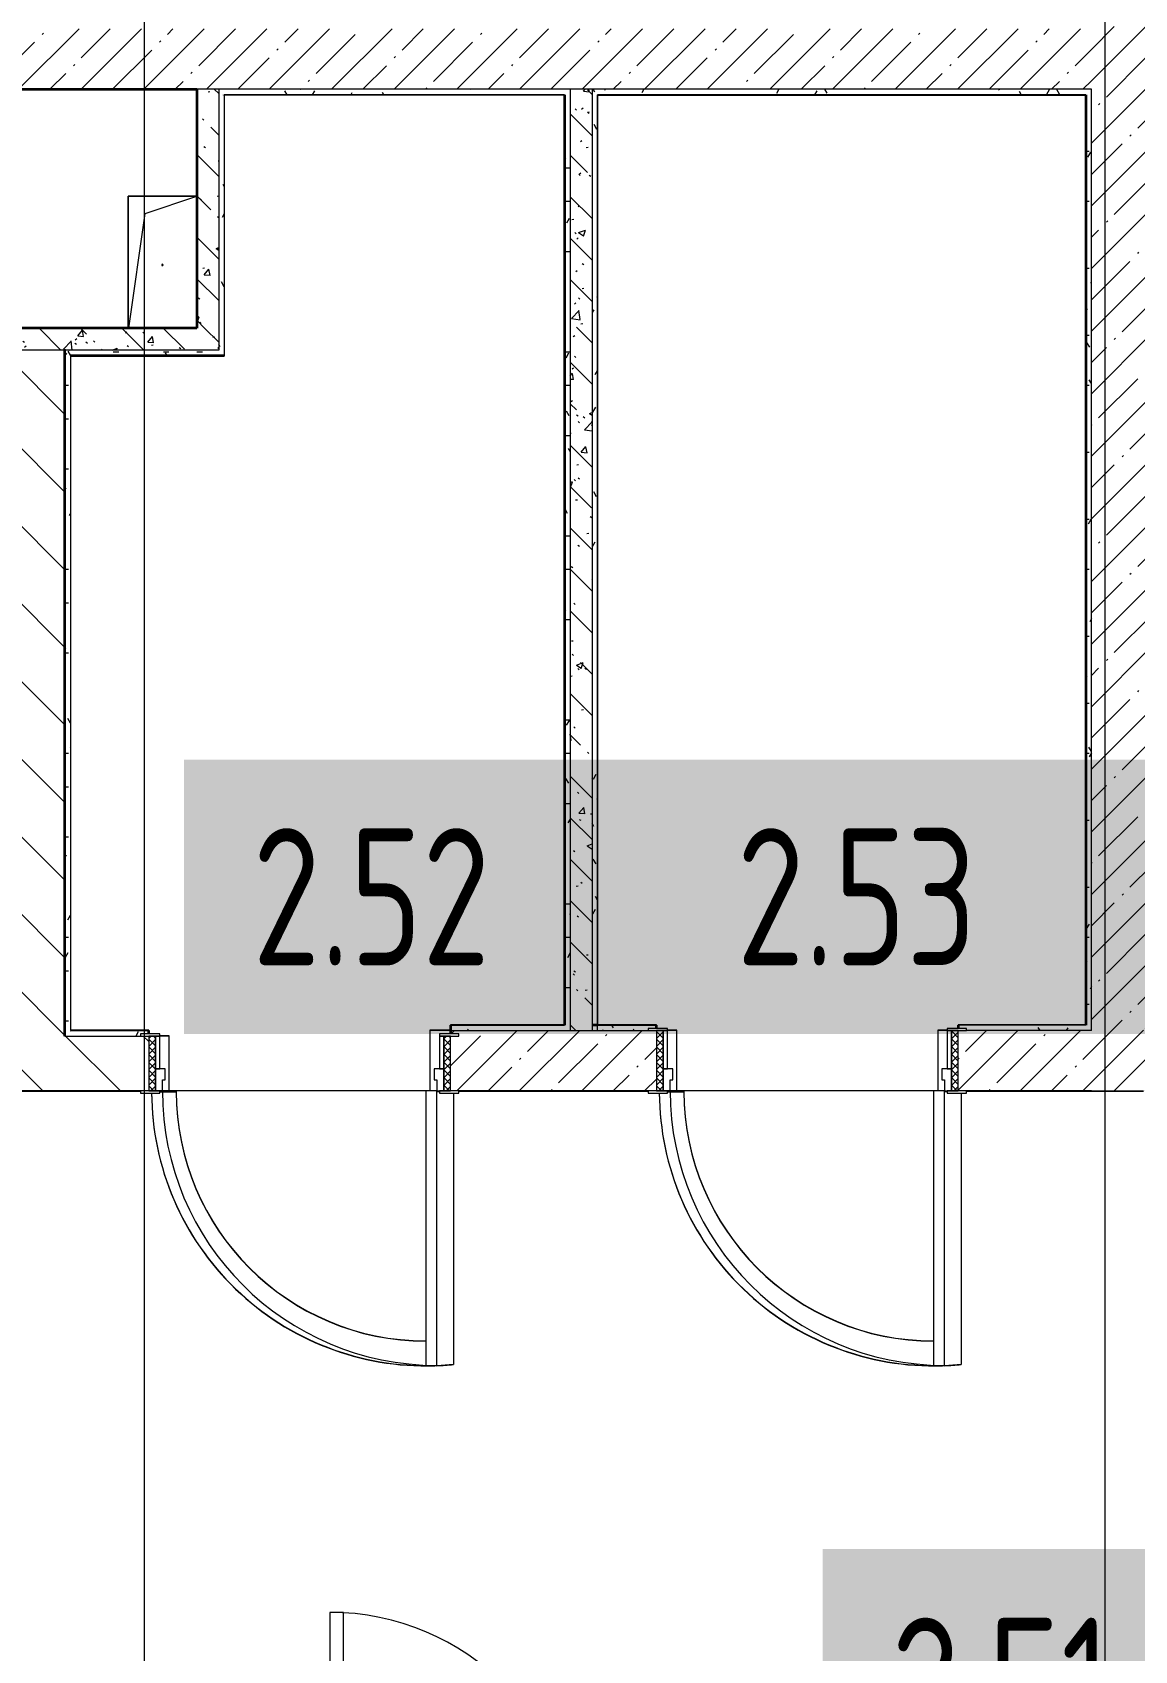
# Model space of a CAD drawing. Header units: millimetres. Extents: x 3914 to 443608, y -156176 to 78197.
# Drawn here: x 263916 to 267932, y -134617 to -128720 of the extents above; entities that cross this region are included whole.
import ezdxf

# ---------------------------------------------------------------- set-up
doc = ezdxf.new("R2010")
doc.units = ezdxf.units.MM
doc.linetypes.add('200_ШТРИХ__ш1_п0_6_', pattern=[160, 100, -60])
doc.linetypes.add('Осевая', pattern=[6350, 1270, -952.5, 3175, -952.5])
for name, color, linetype, lineweight in [('A-DOOR-1', 7, 'Continuous', 5), ('A-DOOR-2', 7, '200_ШТРИХ__ш1_п0_6_', 5), ('A-DOOR-FRAM-2', 7, 'Continuous', 5), ('A-FLOR', 7, 'Continuous', 9), ('A-GENM', 7, 'Continuous', 9), ('A-WALL', 7, 'Continuous', 5), ('A-WALL-1', 7, 'Continuous', 35), ('I-WALL', 7, 'Continuous', 5), ('Оси', 7, 'Continuous', 9), ('Оси-2', 7, 'Осевая', 9)]:
    doc.layers.add(name, color=color, linetype=linetype, lineweight=lineweight)
doc.layers.add('A-DOOR-FRAM-1', color=7, linetype='Continuous', lineweight=5, true_color=0xc0c0c0)
doc.layers.add('A-WALL-FNSH-1', color=9, linetype='Continuous', lineweight=5, true_color=0x808080)
doc.styles.add('СПДС', font='ГОСТ тип А.ttf', dxfattribs={"width": 0.9})
pattern_1 = [(45, (174964.42, -145977.62), (-114.04925, 114.04925), []), (45, (175078.47, -145977.62), (-114.04925, 114.04925), [201.612, -40.322, 6.706, -33.617])]
pattern_2 = [(135, (174964.42, -145977.62), (-141.42136, -141.42136), [])]
pattern_3 = [(135, (174964.42, -145977.62), (-150.8683, -150.8683), [213.36, -35.56, 7.112, -35.56]), (135, (174964.42, -145826.85), (-150.8683, -150.8683), []), (50, (174964.42, -145977.62), (255.05767, -22.3145), [26.67, -293.37]), (355, (174964.42, -145977.62), (-49.3404, 267.47914), [21.336, -234.696]), (100.451, (174985.68, -145979.48), (205.71947, 245.16356), [22.666, -249.326]), (46.184, (174964.42, -145906.5), (379.511, -58.86), [40.005, -440.055]), (96.636, (174996.05, -145911.4), (332.3634, 346.3991), [33.999, -373.989]), (351.184, (174964.42, -145906.5), (332.3669, 346.3953), [32.004, -352.044]), (21, (174999.98, -145924.28), (212.26017, -143.1711), [26.67, -293.37]), (326, (174999.98, -145924.28), (86.5224, 257.8632), [21.336, -234.696]), (71.451, (175017.67, -145936.2), (298.78395, 114.6901), [22.666, -249.326]), (37.5, (174964.42, -145977.62), (4.32385, 118.37751), [6.706, -225.146, 6.706, -231.546, -235.585]), (37.5, (174964.42, -145977.62), (4.32385, 118.37751), [-470.103, 6.706, -228.879]), (7.5, (174964.42, -145977.62), (93.54758, 140.2533), [6.706, -129.134, 6.706, -219.812, -89.789]), (7.5, (174964.42, -145977.62), (93.54758, 140.2533), [-362.356, 6.706, -83.083]), (327.5, (174885.12, -145977.62), (189.82734, -8.02019), [6.706, -82.194, 6.706, -270.662, -368.046]), (327.5, (174885.12, -145977.62), (189.82734, -8.02019), [-366.268, 6.706, -361.34]), (317.5, (174849.56, -145977.62), (207.38114, 35.59764), [6.706, -108.864, 6.706, -177.495, -261.366]), (317.5, (174849.56, -145977.62), (207.38114, 35.59764), [-299.771, 6.706, -254.66])]
pattern_4 = [(0, (174964.42, -145977.62), (243.84, 60.96), [20.117, -162.763, 20.117, -162.763, -975.36]), (0, (174964.42, -145977.62), (243.84, 60.96), [-365.76, 20.117, -345.643, 20.117, -162.763, -426.72]), (0, (174964.42, -145977.62), (243.84, 60.96), [-914.4, 20.117, -101.803, 20.117, -284.683]), (120, (175055.86, -145947.14), (-174.71291, 180.691634), [20.117, -162.763, 20.117, -162.763, -975.36]), (120, (175055.86, -145947.14), (-174.71291, 180.691634), [-365.76, 20.117, -345.643, 20.117, -162.763, -426.72]), (120, (175055.86, -145947.14), (-174.71291, 180.691634), [-914.4, 20.117, -101.803, 20.117, -284.683]), (240, (175086.34, -145825.22), (-69.12709, -241.651634), [20.117, -162.763, 20.117, -162.763, -975.36]), (240, (175086.34, -145825.22), (-69.12709, -241.651634), [-365.76, 20.117, -345.643, 20.117, -162.763, -426.72]), (240, (175086.34, -145825.22), (-69.12709, -241.651634), [-914.4, 20.117, -101.803, 20.117, -284.683])]

# ---------------------------------------------------------------- blocks, each defined once
blk = doc.blocks.new('GM_Отверстие прямоугольное _в плите_ - Отверстие-V384-Объем проектирования 2 этажа')
at = {"layer": 'A-GENM'}
for p, q in [((-125, -230), (-125, 250)), ((-125, 250), (125, 250)), ((125, 250), (-125, 250)), ((-125, 250), (-125, -230)), ((-62.5, 187.5), (125, 250)), ((-122.1, -230), (-62.5, 187.5))]:
    blk.add_line(p, q, dxfattribs=at)
for start, end in [(360, 180), (180, 360)]:
    blk.add_arc((0, 0), 2.5, start, end, dxfattribs=at)

msp = doc.modelspace()

# ---------------------------------------------------------------- hatches: boundary and pattern name
at = {"layer": 'A-DOOR-2'}
h = msp.add_hatch(dxfattribs=at)
h.set_pattern_fill('FP_75', color=256, angle=180, style=0, pattern_type=2)
h.set_pattern_definition([(315, (263150.51, -132642.306), (14.14214, 14.14214), []), (45, (263150.51, -132642.306), (-14.14214, 14.14214), [])])
h.paths.add_polyline_path([(264339.4, -132577.6), (264364.4, -132577.6), (264364.4, -132377.6), (264339.4, -132377.6)])
h = msp.add_hatch(dxfattribs=at)
h.set_pattern_fill('FP_85', color=256, angle=180, style=0, pattern_type=2)
h.set_pattern_definition([(315, (265000.51, -132642.306), (14.14214, 14.14214), []), (45, (265000.51, -132642.306), (-14.14214, 14.14214), [])])
h.paths.add_polyline_path([(266214.4, -132577.6), (266214.4, -132357.6), (266189.4, -132357.6), (266189.4, -132577.6)])
at = {"layer": 'A-DOOR-FRAM-2'}
h = msp.add_hatch(dxfattribs=at)
h.set_pattern_fill('FP_76', color=256, angle=180, style=0, pattern_type=2)
h.set_pattern_definition([(225, (265273.306, -132642.306), (14.1421, -14.1421), []), (315, (265273.306, -132642.306), (14.1421, 14.1421), [])])
h.paths.add_polyline_path([(265418.3, -132577.6), (265439.4, -132577.6), (265439.4, -132377.6), (265414.4, -132377.6), (265414.4, -132577.6)])
h = msp.add_hatch(dxfattribs=at)
h.set_pattern_fill('FP_86', color=256, angle=180, style=0, pattern_type=2)
h.set_pattern_definition([(225, (267123.306, -132642.306), (14.1421, -14.1421), []), (315, (267123.306, -132642.306), (14.1421, 14.1421), [])])
h.paths.add_polyline_path([(267289.4, -132577.6), (267289.4, -132357.6), (267264.4, -132357.6), (267264.4, -132577.6)])
at = {"layer": 'I-WALL'}
h = msp.add_hatch(dxfattribs=at)
h.set_pattern_fill('FP_1', color=256, style=0, pattern_type=2)
h.set_pattern_definition(pattern_1)
h.paths.add_polyline_path([(267947.9, -132357.6), (267964.4, -132357.6), (267964.4, -132349.6), (267994.4, -132349.6), (267994.4, -124427.6), (267774.4, -124427.6), (267774.4, -132357.6)])
h = msp.add_hatch(dxfattribs=at)
h.set_pattern_fill('FP_1', color=256, style=0, pattern_type=2)
h.set_pattern_definition(pattern_1)
h.paths.add_polyline_path([(264514.4, -128927.6), (267774.4, -128927.6), (267774.4, -128707.6), (261454.4, -128707.6), (261454.4, -128927.6), (264395.4, -128927.6)])
h = msp.add_hatch(dxfattribs=at)
h.set_pattern_fill('FP_41', color=256, style=0, pattern_type=2)
h.set_pattern_definition(pattern_3)
h.paths.add_polyline_path([(264569.6, -129797.6), (264594.4, -129797.6), (264594.4, -128927.6), (264514.4, -128927.6), (264514.4, -129797.6)])
h = msp.add_hatch(dxfattribs=at)
h.set_pattern_fill('FP_191', color=256, style=0, pattern_type=2)
h.set_pattern_definition(pattern_4)
h.paths.add_polyline_path([(265854.1, -128947.6), (265855, -128927.6), (264594.4, -128927.6), (264594.4, -128947.6), (265848.2, -128947.6)])
h = msp.add_hatch(dxfattribs=at)
h.set_pattern_fill('FP_191', color=256, style=0, pattern_type=2)
h.set_pattern_definition(pattern_4)
h.paths.add_polyline_path([(264600.6, -129897.6), (264614.4, -129897.6), (264614.4, -128948.6), (264594.4, -128948.6), (264594.4, -129897.6)])
h = msp.add_hatch(dxfattribs=at)
h.set_pattern_fill('FP_191', color=256, style=0, pattern_type=2)
h.set_pattern_definition(pattern_4)
h.paths.add_polyline_path([(265875.1, -132337.6), (265875.1, -128927.6), (265855.1, -128927.6), (265855.1, -132337.6), (265864.8, -132337.6)])
h = msp.add_hatch(dxfattribs=at)
h.set_pattern_fill('FP_41', color=256, style=0, pattern_type=2)
h.set_pattern_definition(pattern_3)
h.paths.add_polyline_path([(265875.3, -132357.6), (265955.1, -132357.6), (265955.1, -128927.6), (265875.1, -128927.6), (265875.1, -132357.6)])
h = msp.add_hatch(dxfattribs=at)
h.set_pattern_fill('FP_191', color=256, style=0, pattern_type=2)
h.set_pattern_definition(pattern_4)
h.paths.add_polyline_path([(267214.4, -128947.6), (267754.4, -128946.7), (267774.4, -128927.6), (265955.1, -128927.6), (265956.9, -128947.6), (266863.8, -128947.6)])
h.paths.add_polyline_path([(267771.2, -128947.6), (267774.4, -128947.6), (267774.4, -128927.6), (267754.4, -128947.6)])
h = msp.add_hatch(dxfattribs=at)
h.set_pattern_fill('FP_191', color=256, style=0, pattern_type=2)
h.set_pattern_definition(pattern_4)
h.paths.add_polyline_path([(265955.1, -132337.6), (265975.1, -132336.6), (265975.1, -128948.6), (265955.1, -128947.6), (265955.1, -132051)])
h.paths.add_polyline_path([(265955.1, -132357.6), (265975.1, -132337.6), (265955.1, -132337.6)])
h = msp.add_hatch(dxfattribs=at)
h.set_pattern_fill('FP_191', color=256, style=0, pattern_type=2)
h.set_pattern_definition(pattern_4)
h.paths.add_polyline_path([(267774.4, -132337.6), (267774.4, -128947.6), (267754.4, -128947.6), (267754.4, -132336.6)])
h = msp.add_hatch(dxfattribs=at)
h.set_pattern_fill('FP_41', color=256, style=0, pattern_type=2)
h.set_pattern_definition(pattern_3)
h.paths.add_polyline_path([(263972.8, -129877.6), (264594.4, -129877.6), (264594.4, -129797.6), (261454.4, -129797.6), (261454.4, -129877.6), (263834.4, -129877.6)])
h = msp.add_hatch(dxfattribs=at)
h.set_pattern_fill('FP_23', color=256, style=0, pattern_type=2)
h.set_pattern_definition(pattern_2)
h.paths.add_polyline_path([(263972.8, -132377.6), (264034.4, -132377.6), (264034.4, -129877.6), (263834.4, -129877.6), (263834.4, -132377.6)])
h = msp.add_hatch(dxfattribs=at)
h.set_pattern_fill('FP_191', color=256, style=0, pattern_type=2)
h.set_pattern_definition(pattern_4)
h.paths.add_polyline_path([(264034.4, -129877.6), (264054.4, -129897.6), (264054.4, -129877.6)])
h.paths.add_polyline_path([(264054.4, -132377.6), (264054.4, -129898.6), (264034.4, -129877.6), (264034.4, -132377.6)])
h = msp.add_hatch(dxfattribs=at)
h.set_pattern_fill('FP_191', color=256, style=0, pattern_type=2)
h.set_pattern_definition(pattern_4)
h.paths.add_polyline_path([(264345.3, -129897.6), (264594.4, -129897.6), (264594.4, -129877.6), (264054.4, -129877.6), (264054.4, -129897.6), (264314.4, -129897.6)])
h = msp.add_hatch(dxfattribs=at)
h.set_pattern_fill('FP_23', color=256, style=0, pattern_type=2)
h.set_pattern_definition(pattern_2)
h.paths.add_polyline_path([(264330.7, -132577.6), (264339.4, -132577.6), (264339.4, -132377.6), (263164.4, -132377.6), (263164.4, -132577.6), (264314.4, -132577.6)])
h = msp.add_hatch(dxfattribs=at)
h.set_pattern_fill('FP_191', color=256, style=0, pattern_type=2)
h.set_pattern_definition(pattern_4)
h.paths.add_polyline_path([(264309.4, -132377.6), (264309.4, -132369.6), (264339.4, -132369.6), (264339.4, -132357.6), (264055.4, -132357.6), (264054.4, -132377.6)])
h = msp.add_hatch(dxfattribs=at)
h.set_pattern_fill('FP_191', color=256, style=0, pattern_type=2)
h.set_pattern_definition(pattern_4)
h.paths.add_polyline_path([(265875.1, -132357.6), (265875.1, -132337.6), (265855.1, -132337.6), (265874.7, -132357.2)])
h.paths.add_polyline_path([(265875.1, -132357.6), (265854.1, -132337.6), (265439.4, -132337.6), (265439.4, -132357.6), (265874.7, -132357.6)])
h = msp.add_hatch(dxfattribs=at)
h.set_pattern_fill('FP_1', color=256, style=0, pattern_type=2)
h.set_pattern_definition(pattern_1)
h.paths.add_polyline_path([(268014.4, -132577.6), (268014.4, -132357.6), (267289.4, -132357.6), (267289.4, -132577.6), (267994.4, -132577.6)])
h.paths.add_polyline_path([(265469.4, -132577.6), (266189.4, -132577.6), (266189.4, -132357.6), (265439.4, -132357.6), (265439.4, -132369.6), (265469.4, -132369.6), (265469.4, -132377.6), (265439.4, -132377.6), (265439.4, -132577.6)])
h = msp.add_hatch(dxfattribs=at)
h.set_pattern_fill('FP_191', color=256, style=0, pattern_type=2)
h.set_pattern_definition(pattern_4)
h.paths.add_polyline_path([(267586.5, -132357.6), (267754.4, -132357.6), (267752.6, -132337.6), (267289.4, -132337.6), (267289.4, -132349.6), (267319.4, -132349.6), (267319.4, -132357.6), (267440.4, -132357.6)])
h.paths.add_polyline_path([(267774.4, -132357.6), (267774.4, -132337.6), (267754.4, -132337.6), (267754.4, -132357.6)])
h.paths.add_polyline_path([(266141, -132357.6), (266159.4, -132357.6), (266159.4, -132349.6), (266189.4, -132349.6), (266189.4, -132337.6), (265975.1, -132338.6), (265955.1, -132357.6), (265975.1, -132357.6)])

# ---------------------------------------------------------------- linework, layer by layer
at = {"layer": 'A-DOOR-1'}
for p, q in [((265389.4, -132577.6), (265349.4, -132577.6)), ((265349.4, -132577.6), (265349.4, -133577.6)), ((265389.4, -133577.6), (265389.4, -132577.6)), ((267239.4, -132577.6), (267199.4, -132577.6)), ((267199.4, -132577.6), (267199.4, -133577.6)), ((267239.4, -133577.6), (267239.4, -132577.6)), ((265349.4, -133577.6), (265389.4, -133577.6)), ((267199.4, -133577.6), (267239.4, -133577.6)), ((264999.4, -134477.6), (264999.4, -135377.6)), ((265049.4, -134477.6), (264999.4, -134477.6)), ((265049.4, -135377.6), (265049.4, -134477.6))]:
    msp.add_line(p, q, dxfattribs=at)
for centre, radius, start, end in [((265389.4, -132577.6), 1000, 180, 270), ((267239.4, -132577.6), 1000, 180, 270), ((264999.4, -135377.6), 900, 0, 90)]:
    msp.add_arc(centre, radius, start, end, dxfattribs=at)
at = {"layer": 'A-DOOR-FRAM-1'}
for p, q in [((264379.4, -132369.6), (264309.4, -132369.6)), ((264309.4, -132369.6), (264309.4, -132377.6)), ((264309.4, -132377.6), (264379.4, -132377.6)), ((264364.4, -132377.6), (264339.4, -132377.6)), ((264339.4, -132377.6), (264339.4, -132577.6)), ((264364.4, -132577.6), (264364.4, -132377.6)), ((264379.4, -132377.6), (264364.4, -132377.6)), ((264364.4, -132377.6), (264364.4, -132497.6)), ((264379.4, -132377.6), (264379.4, -132369.6)), ((264379.4, -132497.6), (264379.4, -132377.6)), ((265399.4, -132369.6), (265399.4, -132377.6)), ((265469.4, -132369.6), (265399.4, -132369.6)), ((265399.4, -132377.6), (265399.4, -132497.6)), ((265414.4, -132377.6), (265399.4, -132377.6)), ((265399.4, -132377.6), (265469.4, -132377.6)), ((265414.4, -132377.6), (265414.4, -132577.6)), ((265439.4, -132377.6), (265414.4, -132377.6)), ((265414.4, -132497.6), (265414.4, -132377.6)), ((265439.4, -132577.6), (265439.4, -132377.6)), ((265469.4, -132377.6), (265469.4, -132369.6)), ((266229.4, -132349.6), (266159.4, -132349.6)), ((266159.4, -132349.6), (266159.4, -132357.6)), ((266159.4, -132357.6), (266229.4, -132357.6)), ((266214.4, -132357.6), (266189.4, -132357.6)), ((266189.4, -132357.6), (266189.4, -132577.6)), ((266214.4, -132577.6), (266214.4, -132357.6)), ((266229.4, -132357.6), (266214.4, -132357.6)), ((266214.4, -132357.6), (266214.4, -132497.6)), ((266229.4, -132357.6), (266229.4, -132349.6)), ((266229.4, -132497.6), (266229.4, -132357.6)), ((267249.4, -132349.6), (267249.4, -132357.6)), ((267319.4, -132349.6), (267249.4, -132349.6)), ((267249.4, -132357.6), (267249.4, -132497.6)), ((267264.4, -132357.6), (267249.4, -132357.6)), ((267249.4, -132357.6), (267319.4, -132357.6)), ((267264.4, -132357.6), (267264.4, -132577.6)), ((267289.4, -132357.6), (267264.4, -132357.6)), ((267264.4, -132497.6), (267264.4, -132357.6)), ((267289.4, -132577.6), (267289.4, -132357.6)), ((267319.4, -132357.6), (267319.4, -132349.6)), ((264399.4, -132497.6), (264364.4, -132497.6)), ((264364.4, -132497.6), (264364.4, -132577.6)), ((264364.4, -132497.6), (264379.4, -132497.6)), ((264399.4, -132537.6), (264399.4, -132497.6)), ((265414.4, -132497.6), (265379.4, -132497.6)), ((265379.4, -132497.6), (265379.4, -132537.6)), ((265399.4, -132497.6), (265414.4, -132497.6)), ((265414.4, -132577.6), (265414.4, -132497.6)), ((266249.4, -132497.6), (266214.4, -132497.6)), ((266214.4, -132497.6), (266214.4, -132577.6)), ((266214.4, -132497.6), (266229.4, -132497.6)), ((266249.4, -132537.6), (266249.4, -132497.6)), ((267264.4, -132497.6), (267229.4, -132497.6)), ((267229.4, -132497.6), (267229.4, -132537.6)), ((267249.4, -132497.6), (267264.4, -132497.6)), ((267264.4, -132577.6), (267264.4, -132497.6)), ((264389.4, -132577.6), (264389.4, -132537.6)), ((264389.4, -132537.6), (264399.4, -132537.6)), ((265379.4, -132537.6), (265389.4, -132537.6)), ((265389.4, -132537.6), (265389.4, -132577.6)), ((266239.4, -132577.6), (266239.4, -132537.6)), ((266239.4, -132537.6), (266249.4, -132537.6)), ((267229.4, -132537.6), (267239.4, -132537.6)), ((267239.4, -132537.6), (267239.4, -132577.6)), ((264379.4, -132577.6), (264309.4, -132577.6)), ((264309.4, -132577.6), (264309.4, -132585.6)), ((264309.4, -132585.6), (264379.4, -132585.6)), ((264339.4, -132577.6), (264364.4, -132577.6)), ((264379.4, -132576.6), (264364.4, -132576.6)), ((264364.4, -132576.6), (264364.4, -132577.6)), ((264364.4, -132577.6), (264389.4, -132577.6)), ((264364.4, -132577.6), (264379.4, -132577.6)), ((264379.4, -132577.6), (264379.4, -132576.6)), ((264379.4, -132585.6), (264379.4, -132577.6)), ((265389.4, -132577.6), (265414.4, -132577.6)), ((265399.4, -132576.6), (265399.4, -132577.6)), ((265414.4, -132576.6), (265399.4, -132576.6)), ((265399.4, -132577.6), (265414.4, -132577.6)), ((265399.4, -132577.6), (265399.4, -132585.6)), ((265469.4, -132577.6), (265399.4, -132577.6)), ((265399.4, -132585.6), (265469.4, -132585.6)), ((265414.4, -132577.6), (265414.4, -132576.6)), ((265414.4, -132577.6), (265439.4, -132577.6)), ((265469.4, -132585.6), (265469.4, -132577.6)), ((266229.4, -132577.6), (266159.4, -132577.6)), ((266159.4, -132577.6), (266159.4, -132585.6)), ((266159.4, -132585.6), (266229.4, -132585.6)), ((266189.4, -132577.6), (266214.4, -132577.6)), ((266229.4, -132576.6), (266214.4, -132576.6)), ((266214.4, -132576.6), (266214.4, -132577.6)), ((266214.4, -132577.6), (266239.4, -132577.6)), ((266214.4, -132577.6), (266229.4, -132577.6)), ((266229.4, -132577.6), (266229.4, -132576.6)), ((266229.4, -132585.6), (266229.4, -132577.6)), ((267239.4, -132577.6), (267264.4, -132577.6)), ((267249.4, -132576.6), (267249.4, -132577.6)), ((267264.4, -132576.6), (267249.4, -132576.6)), ((267249.4, -132577.6), (267264.4, -132577.6)), ((267249.4, -132577.6), (267249.4, -132585.6)), ((267319.4, -132577.6), (267249.4, -132577.6)), ((267249.4, -132585.6), (267319.4, -132585.6)), ((267264.4, -132577.6), (267264.4, -132576.6)), ((267264.4, -132577.6), (267289.4, -132577.6)), ((267319.4, -132585.6), (267319.4, -132577.6))]:
    msp.add_line(p, q, dxfattribs=at)
at = {"layer": 'A-FLOR'}
for p, q in [((264414.4, -132376.7), (264379.4, -132376.7)), ((264414.4, -132377.6), (264379.4, -132377.6)), ((264414.4, -132576.7), (264414.4, -132376.7)), ((264414.4, -132577.6), (264414.4, -132377.6)), ((265439.4, -132356.7), (265364.4, -132356.7)), ((265364.4, -132356.7), (265364.4, -132576.7)), ((265439.4, -132357.6), (265364.4, -132357.6)), ((265364.4, -132357.6), (265364.4, -132577.6)), ((266264.4, -132356.7), (266229.4, -132356.7)), ((266264.4, -132357.6), (266229.4, -132357.6)), ((266264.4, -132576.7), (266264.4, -132356.7)), ((266264.4, -132577.6), (266264.4, -132357.6)), ((267249.4, -132356.7), (267214.4, -132356.7)), ((267214.4, -132356.7), (267214.4, -132576.7)), ((267249.4, -132357.6), (267214.4, -132357.6)), ((267214.4, -132357.6), (267214.4, -132577.6)), ((263124.4, -132576.7), (264309.4, -132576.7)), ((263124.4, -132577.6), (264309.4, -132577.6)), ((265389.4, -132576.7), (264379.4, -132576.7)), ((265389.4, -132577.6), (264379.4, -132577.6)), ((264379.4, -132579.6), (264439.9, -132579.6)), ((264379.4, -132580.6), (264439.9, -132580.6)), ((265389.4, -132578.6), (265399.4, -132578.6)), ((265389.4, -132579.6), (265399.4, -132579.6)), ((265449.9, -132584.7), (265449.9, -133573.6)), ((265449.9, -132585.6), (265449.9, -133574.6)), ((265469.4, -132576.7), (266159.4, -132576.7)), ((265469.4, -132577.6), (266159.4, -132577.6)), ((267214.4, -132576.7), (266229.4, -132576.7)), ((267214.4, -132577.6), (266229.4, -132577.6)), ((266229.4, -132579.6), (266289.9, -132579.6)), ((266229.4, -132580.6), (266289.9, -132580.6)), ((267239.4, -132578.6), (267249.4, -132578.6)), ((267239.4, -132579.6), (267249.4, -132579.6)), ((267299.9, -132584.7), (267299.9, -133573.6)), ((267299.9, -132585.6), (267299.9, -133574.6)), ((267319.4, -132576.7), (267964.4, -132576.7)), ((267319.4, -132577.6), (267964.4, -132577.6))]:
    msp.add_line(p, q, dxfattribs=at)
for centre, radius, start, end in [((265349.9, -132578.6), 1000, 180.34644, 271.81103), ((265349.9, -132578.6), 1000, 180.34644, 271.81103), ((265349.9, -132579.6), 1000, 180.34644, 271.81103), ((265349.9, -132579.6), 1000, 180.34644, 271.81103), ((265349.9, -132578.6), 910, 180.06296, 269.96818), ((265349.9, -132578.6), 910, 180.06296, 269.96818), ((265349.9, -132579.6), 910, 180.06296, 269.96818), ((265349.9, -132579.6), 910, 180.06296, 269.96818), ((267199.9, -132578.6), 1000, 180.34644, 271.81103), ((267199.9, -132578.6), 1000, 180.34644, 271.81103), ((267199.9, -132579.6), 1000, 180.34644, 271.81103), ((267199.9, -132579.6), 1000, 180.34644, 271.81103), ((267199.9, -132578.6), 910, 180.06296, 269.96818), ((267199.9, -132578.6), 910, 180.06296, 269.96818), ((267199.9, -132579.6), 910, 180.06296, 269.96818), ((267199.9, -132579.6), 910, 180.06296, 269.96818), ((265349.9, -132578.6), 1000, 272.26817, 275.73917), ((265349.9, -132578.6), 1000, 272.26817, 275.73917), ((265349.9, -132579.6), 1000, 272.26817, 275.73917), ((265349.9, -132579.6), 1000, 272.26817, 275.73917), ((267199.9, -132578.6), 1000, 272.26817, 275.73917), ((267199.9, -132578.6), 1000, 272.26817, 275.73917), ((267199.9, -132579.6), 1000, 272.26817, 275.73917), ((267199.9, -132579.6), 1000, 272.26817, 275.73917)]:
    msp.add_arc(centre, radius, start, end, dxfattribs=at)
at = {"layer": 'A-WALL'}
for p, q in [((267774.4, -128927.6), (264514.4, -128927.6)), ((264594.4, -128927.6), (264594.4, -129877.6)), ((265855.1, -128947.6), (264614.4, -128947.6)), ((265875.1, -128927.6), (265875.1, -132357.6)), ((265955.1, -128927.6), (265955.1, -132357.6)), ((265975.1, -132357.6), (265975.1, -128947.6)), ((267754.4, -128947.6), (265975.1, -128947.6)), ((267774.4, -132357.6), (267774.4, -128927.6)), ((264594.4, -129877.6), (259934.4, -129877.6)), ((264054.4, -129897.6), (264054.4, -132357.6)), ((264034.4, -132377.6), (264309.4, -132377.6)), ((265439.4, -132357.6), (266159.4, -132357.6)), ((267754.4, -132337.6), (267289.4, -132337.6)), ((267774.4, -132357.6), (267319.4, -132357.6)), ((266159.4, -132577.6), (265469.4, -132577.6)), ((267774.4, -132577.6), (267319.4, -132577.6))]:
    msp.add_line(p, q, dxfattribs=at)
at = {"layer": 'A-WALL-1'}
for p, q in [((261454.4, -128927.6), (264514.4, -128927.6)), ((264514.4, -128927.6), (264514.4, -129797.6)), ((264614.4, -128948.6), (264614.4, -128947.6)), ((265855.1, -128947.6), (265855.1, -132337.6)), ((267754.4, -128947.6), (267754.4, -132337.6)), ((264514.4, -129797.6), (263586.1, -129797.6)), ((264034.4, -132377.6), (264034.4, -129877.6)), ((264054.4, -129897.6), (264614.4, -129897.6)), ((264055.4, -132357.6), (264054.4, -132357.6)), ((264339.4, -132369.6), (264339.4, -132357.6)), ((265439.4, -132337.6), (265439.4, -132369.6)), ((265855.1, -132337.6), (265854.1, -132337.6)), ((265975.1, -132337.6), (265955.1, -132337.6)), ((266189.4, -132349.6), (266189.4, -132337.6)), ((267289.4, -132337.6), (267289.4, -132349.6))]:
    msp.add_line(p, q, dxfattribs=at)
at = {"layer": 'A-WALL-FNSH-1'}
for p, q in [((264614.4, -128948.6), (264614.4, -129897.6)), ((265854.1, -128948.6), (264614.4, -128948.6)), ((264615.4, -129898.6), (264615.4, -128948.6)), ((265854.1, -128948.6), (265854.1, -132336.6)), ((265976.1, -128948.6), (267753.4, -128948.6)), ((265976.1, -132337.6), (265976.1, -128948.6)), ((267753.4, -128948.6), (267753.4, -132337.6)), ((264055.4, -129898.6), (264615.4, -129898.6)), ((264055.4, -132356.6), (264055.4, -129898.6)), ((264339.4, -132356.6), (264055.4, -132356.6)), ((264055.4, -132357.6), (264339.4, -132357.6)), ((264339.4, -132357.6), (264339.4, -132356.6)), ((265854.1, -132336.6), (265439.4, -132336.6)), ((265439.4, -132336.6), (265439.4, -132337.6)), ((265439.4, -132337.6), (265854.1, -132337.6)), ((266189.4, -132336.6), (265975.1, -132336.6)), ((265975.1, -132337.6), (266189.4, -132337.6)), ((266189.4, -132337.6), (266189.4, -132336.6)), ((267754.4, -132336.6), (267289.4, -132336.6)), ((267289.4, -132336.6), (267289.4, -132337.6)), ((264309.4, -132577.6), (263164.4, -132577.6)), ((263164.4, -132578.6), (264309.4, -132578.6)), ((265469.4, -132578.6), (266159.4, -132578.6)), ((267319.4, -132578.6), (267964.4, -132578.6))]:
    msp.add_line(p, q, dxfattribs=at)
at = {"layer": 'Оси'}
for points in [[(264324.4, -147883.9), (264324.4, -142883.9), (264324.4, -129062.5), (264324.4, -124062.5)], [(267824.4, -147883.9), (267824.4, -142883.9), (267824.4, -129062.5), (267824.4, -124062.5)]]:
    msp.add_lwpolyline(points, dxfattribs=at)
at = {"layer": 'Оси-2'}
for p, q in [((264324.4, -142882.9), (264324.4, -129061.6)), ((267824.4, -142882.9), (267824.4, -129061.6))]:
    msp.add_line(p, q, dxfattribs=at)

# ---------------------------------------------------------------- block references
at = {"layer": 'A-GENM'}
msp.add_blockref('GM_Отверстие прямоугольное _в плите_ - Отверстие-V384-Объем проектирования 2 этажа', (264389.4, -129567.6), dxfattribs=at)

# ---------------------------------------------------------------- texts
at = {"char_height": 500, "attachment_point": 1, "style": 'СПДС', "bg_fill": 1, "box_fill_scale": 1.5, "bg_fill_color": 7, "bg_fill_true_color": 16777215, "bg_fill_transparency": 0}
for s, insert, width in [('2.52', (264717.7, -131620.2), 1327.594), ('2.53', (266481.8, -131620.2), 1327.594), ('2.51', (267045.2, -134497), 1212.151)]:
    msp.add_mtext(s, dxfattribs=dict(at, insert=insert, width=width))

doc.saveas('drawing.dxf')
